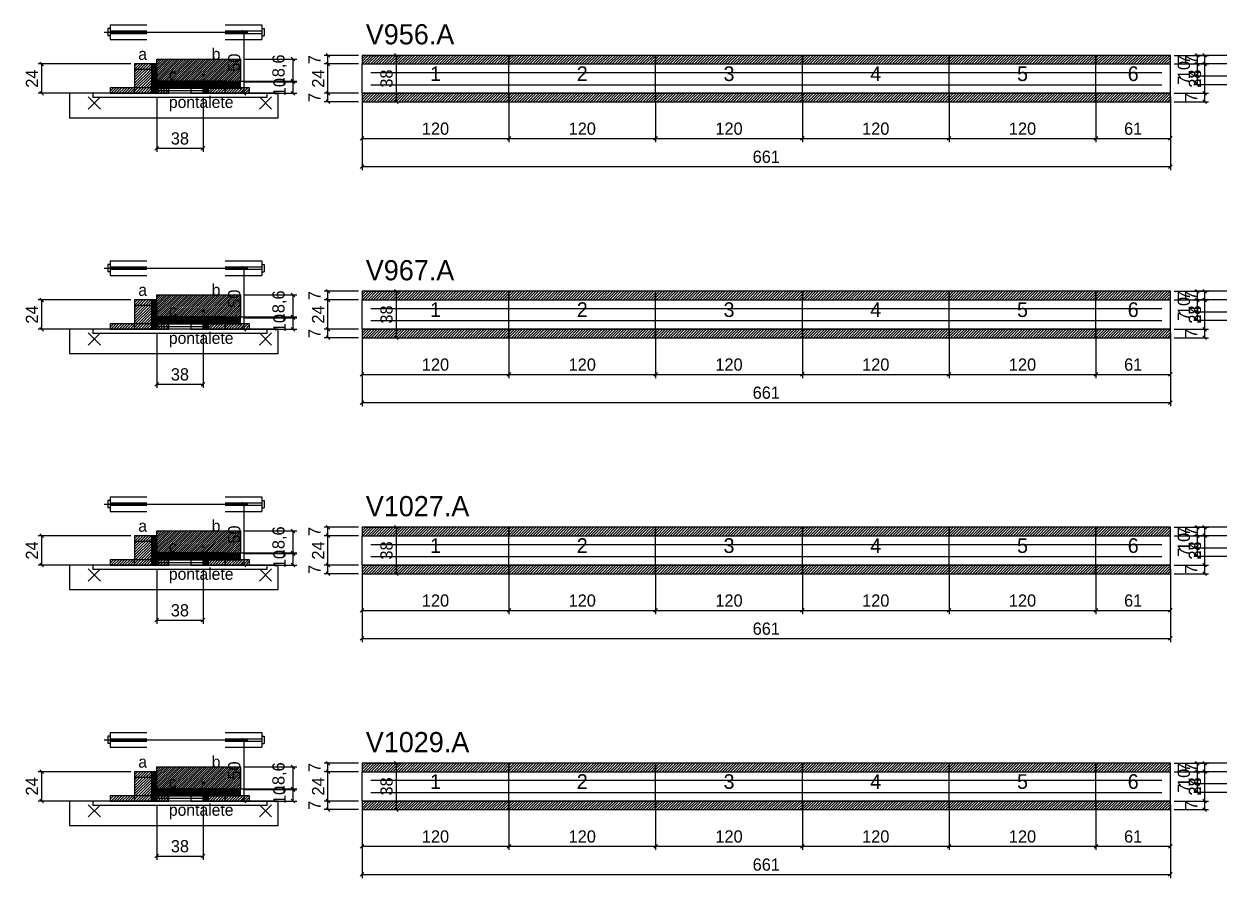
# Model space of a CAD drawing. Extents: x -10500 to 3070, y -11667 to 1250.
# Drawn here: x -69 to 909, y -5105 to -4406 of the extents above; entities that cross this region are included whole.
import ezdxf
from ezdxf.enums import TextEntityAlignment as Align

# ---------------------------------------------------------------- set-up
doc = ezdxf.new("R2010")
doc.units = 0
for name, color, linetype in [('5', 5, 'Continuous'), ('barrote', 126, 'Continuous'), ('CONCRETO', 251, 'Continuous'), ('COTA', 241, 'Continuous'), ('detalhes', 7, 'Continuous'), ('ESTRUTURACAO', 7, 'Continuous'), ('Hachura', 251, 'Continuous'), ('Madeira', 126, 'Continuous'), ('NOMENCLATURA', 7, 'Continuous'), ('Painéis', 200, 'Continuous'), ('presilha', 224, 'Continuous'), ('SARR_2.2x7', 40, 'Continuous'), ('SCO-___-LAJ', 224, 'Continuous'), ('TENSOR', 224, 'Continuous')]:
    doc.layers.add(name, color=color, linetype=linetype)
doc.dimstyles.new('PAINEL', dxfattribs={"dimtxt": 10, "dimasz": 3, "dimexe": 3, "dimexo": 3, "dimgap": 3, "dimtad": 1, "dimblk": 'OBLIQUE', "dimblk1": 'OBLIQUE', "dimcen": 2.5, "dimclrd": 4, "dimclre": 4, "dimclrt": 240, "dimazin": 3, "dimtfac": 1, "dimtmove": 0, "dimatfit": 3})

# ---------------------------------------------------------------- blocks, each defined once
blk = doc.blocks.new('PAR_ESQ')
for p, q in [((-1, -1), (1, 1)), ((-1, 1), (1, -1))]:
    blk.add_line(p, q)
blk = doc.blocks.new('PAR_FUNDO_ESQ')
for p, q in [((-1, -1), (1, 1)), ((-1, 1), (1, -1))]:
    blk.add_line(p, q)
blk = doc.blocks.new('PAR_FUNDO_DIR')
for p, q in [((-1, -1), (1, 1)), ((-1, 1), (1, -1))]:
    blk.add_line(p, q)
blk = doc.blocks.new('par_int_esq')
for p, q in [((-1, -1), (1, 1)), ((-1, 1), (1, -1))]:
    blk.add_line(p, q)
blk = doc.blocks.new('par_int_dir')
for p, q in [((-1, -1), (1, 1)), ((-1, 1), (1, -1))]:
    blk.add_line(p, q)
blk = doc.blocks.new('_OBLIQUE')
at = {"color": 0, "linetype": 'BYBLOCK'}
blk.add_line((-0.5, -0.5), (0.5, 0.5), dxfattribs=at)

msp = doc.modelspace()

# ---------------------------------------------------------------- hatches: boundary and pattern name
at = {"layer": 'COTA'}
h = msp.add_hatch(dxfattribs=at)
h.set_pattern_fill('ANSI31', scale=0.4)
h.paths.add_polyline_path([(40, -4455), (40, -4435), (108.5, -4435), (108.5, -4453.6), (78, -4453.6), (78, -4455)])
h = msp.add_hatch(dxfattribs=at)
h.set_pattern_fill('ANSI31', scale=0.5)
h.paths.add_polyline_path([(208, -4439), (328, -4439), (328, -4432), (208, -4432)])
h = msp.add_hatch(dxfattribs=at)
h.set_pattern_fill('ANSI31', scale=0.5)
h.paths.add_polyline_path([(328, -4439), (448, -4439), (448, -4432), (328, -4432)])
h = msp.add_hatch(dxfattribs=at)
h.set_pattern_fill('ANSI31', scale=0.5)
h.paths.add_polyline_path([(448, -4439), (568, -4439), (568, -4432), (448, -4432)])
h = msp.add_hatch(dxfattribs=at)
h.set_pattern_fill('ANSI31', scale=0.5)
h.paths.add_polyline_path([(568, -4439), (688, -4439), (688, -4432), (568, -4432)])
h = msp.add_hatch(dxfattribs=at)
h.set_pattern_fill('ANSI31', scale=0.5)
h.paths.add_polyline_path([(688, -4439), (808, -4439), (808, -4432), (688, -4432)])
h = msp.add_hatch(dxfattribs=at)
h.set_pattern_fill('ANSI31', scale=0.5)
h.paths.add_polyline_path([(808, -4439), (869, -4439), (869, -4432), (808, -4432)])
h = msp.add_hatch(dxfattribs=at)
h.set_pattern_fill('ANSI31', scale=0.5)
h.paths.add_polyline_path([(208, -4470), (328, -4470), (328, -4463), (208, -4463)])
h = msp.add_hatch(dxfattribs=at)
h.set_pattern_fill('ANSI31', scale=0.5)
h.paths.add_polyline_path([(328, -4470), (448, -4470), (448, -4463), (328, -4463)])
h = msp.add_hatch(dxfattribs=at)
h.set_pattern_fill('ANSI31', scale=0.5)
h.paths.add_polyline_path([(448, -4470), (568, -4470), (568, -4463), (448, -4463)])
h = msp.add_hatch(dxfattribs=at)
h.set_pattern_fill('ANSI31', scale=0.5)
h.paths.add_polyline_path([(568, -4470), (688, -4470), (688, -4463), (568, -4463)])
h = msp.add_hatch(dxfattribs=at)
h.set_pattern_fill('ANSI31', scale=0.5)
h.paths.add_polyline_path([(688, -4470), (808, -4470), (808, -4463), (688, -4463)])
h = msp.add_hatch(dxfattribs=at)
h.set_pattern_fill('ANSI31', scale=0.5)
h.paths.add_polyline_path([(808, -4470), (869, -4470), (869, -4463), (808, -4463)])
h = msp.add_hatch(dxfattribs=at)
h.set_pattern_fill('ANSI31', scale=0.4)
h.paths.add_polyline_path([(40, -4648), (40, -4628), (108.5, -4628), (108.5, -4646.6), (78, -4646.6), (78, -4648)])
h = msp.add_hatch(dxfattribs=at)
h.set_pattern_fill('ANSI31', scale=0.5)
h.paths.add_polyline_path([(208, -4632), (328, -4632), (328, -4625), (208, -4625)])
h = msp.add_hatch(dxfattribs=at)
h.set_pattern_fill('ANSI31', scale=0.5)
h.paths.add_polyline_path([(328, -4632), (448, -4632), (448, -4625), (328, -4625)])
h = msp.add_hatch(dxfattribs=at)
h.set_pattern_fill('ANSI31', scale=0.5)
h.paths.add_polyline_path([(448, -4632), (568, -4632), (568, -4625), (448, -4625)])
h = msp.add_hatch(dxfattribs=at)
h.set_pattern_fill('ANSI31', scale=0.5)
h.paths.add_polyline_path([(568, -4632), (688, -4632), (688, -4625), (568, -4625)])
h = msp.add_hatch(dxfattribs=at)
h.set_pattern_fill('ANSI31', scale=0.5)
h.paths.add_polyline_path([(688, -4632), (808, -4632), (808, -4625), (688, -4625)])
h = msp.add_hatch(dxfattribs=at)
h.set_pattern_fill('ANSI31', scale=0.5)
h.paths.add_polyline_path([(808, -4632), (869, -4632), (869, -4625), (808, -4625)])
h = msp.add_hatch(dxfattribs=at)
h.set_pattern_fill('ANSI31', scale=0.5)
h.paths.add_polyline_path([(208, -4663), (328, -4663), (328, -4656), (208, -4656)])
h = msp.add_hatch(dxfattribs=at)
h.set_pattern_fill('ANSI31', scale=0.5)
h.paths.add_polyline_path([(328, -4663), (448, -4663), (448, -4656), (328, -4656)])
h = msp.add_hatch(dxfattribs=at)
h.set_pattern_fill('ANSI31', scale=0.5)
h.paths.add_polyline_path([(448, -4663), (568, -4663), (568, -4656), (448, -4656)])
h = msp.add_hatch(dxfattribs=at)
h.set_pattern_fill('ANSI31', scale=0.5)
h.paths.add_polyline_path([(568, -4663), (688, -4663), (688, -4656), (568, -4656)])
h = msp.add_hatch(dxfattribs=at)
h.set_pattern_fill('ANSI31', scale=0.5)
h.paths.add_polyline_path([(688, -4663), (808, -4663), (808, -4656), (688, -4656)])
h = msp.add_hatch(dxfattribs=at)
h.set_pattern_fill('ANSI31', scale=0.5)
h.paths.add_polyline_path([(808, -4663), (869, -4663), (869, -4656), (808, -4656)])
h = msp.add_hatch(dxfattribs=at)
h.set_pattern_fill('ANSI31', scale=0.5)
h.paths.add_polyline_path([(208, -4825), (328, -4825), (328, -4818), (208, -4818)])
h = msp.add_hatch(dxfattribs=at)
h.set_pattern_fill('ANSI31', scale=0.5)
h.paths.add_polyline_path([(328, -4825), (448, -4825), (448, -4818), (328, -4818)])
h = msp.add_hatch(dxfattribs=at)
h.set_pattern_fill('ANSI31', scale=0.5)
h.paths.add_polyline_path([(448, -4825), (568, -4825), (568, -4818), (448, -4818)])
h = msp.add_hatch(dxfattribs=at)
h.set_pattern_fill('ANSI31', scale=0.5)
h.paths.add_polyline_path([(568, -4825), (688, -4825), (688, -4818), (568, -4818)])
h = msp.add_hatch(dxfattribs=at)
h.set_pattern_fill('ANSI31', scale=0.5)
h.paths.add_polyline_path([(688, -4825), (808, -4825), (808, -4818), (688, -4818)])
h = msp.add_hatch(dxfattribs=at)
h.set_pattern_fill('ANSI31', scale=0.5)
h.paths.add_polyline_path([(808, -4825), (869, -4825), (869, -4818), (808, -4818)])
h = msp.add_hatch(dxfattribs=at)
h.set_pattern_fill('ANSI31', scale=0.4)
h.paths.add_polyline_path([(40, -4841), (40, -4821), (108.5, -4821), (108.5, -4839.6), (78, -4839.6), (78, -4841)])
h = msp.add_hatch(dxfattribs=at)
h.set_pattern_fill('ANSI31', scale=0.5)
h.paths.add_polyline_path([(208, -4856), (328, -4856), (328, -4849), (208, -4849)])
h = msp.add_hatch(dxfattribs=at)
h.set_pattern_fill('ANSI31', scale=0.5)
h.paths.add_polyline_path([(328, -4856), (448, -4856), (448, -4849), (328, -4849)])
h = msp.add_hatch(dxfattribs=at)
h.set_pattern_fill('ANSI31', scale=0.5)
h.paths.add_polyline_path([(448, -4856), (568, -4856), (568, -4849), (448, -4849)])
h = msp.add_hatch(dxfattribs=at)
h.set_pattern_fill('ANSI31', scale=0.5)
h.paths.add_polyline_path([(568, -4856), (688, -4856), (688, -4849), (568, -4849)])
h = msp.add_hatch(dxfattribs=at)
h.set_pattern_fill('ANSI31', scale=0.5)
h.paths.add_polyline_path([(688, -4856), (808, -4856), (808, -4849), (688, -4849)])
h = msp.add_hatch(dxfattribs=at)
h.set_pattern_fill('ANSI31', scale=0.5)
h.paths.add_polyline_path([(808, -4856), (869, -4856), (869, -4849), (808, -4849)])
h = msp.add_hatch(dxfattribs=at)
h.set_pattern_fill('ANSI31', scale=0.5)
h.paths.add_polyline_path([(208, -5018), (328, -5018), (328, -5011), (208, -5011)])
h = msp.add_hatch(dxfattribs=at)
h.set_pattern_fill('ANSI31', scale=0.5)
h.paths.add_polyline_path([(328, -5018), (448, -5018), (448, -5011), (328, -5011)])
h = msp.add_hatch(dxfattribs=at)
h.set_pattern_fill('ANSI31', scale=0.5)
h.paths.add_polyline_path([(448, -5018), (568, -5018), (568, -5011), (448, -5011)])
h = msp.add_hatch(dxfattribs=at)
h.set_pattern_fill('ANSI31', scale=0.5)
h.paths.add_polyline_path([(568, -5018), (688, -5018), (688, -5011), (568, -5011)])
h = msp.add_hatch(dxfattribs=at)
h.set_pattern_fill('ANSI31', scale=0.5)
h.paths.add_polyline_path([(688, -5018), (808, -5018), (808, -5011), (688, -5011)])
h = msp.add_hatch(dxfattribs=at)
h.set_pattern_fill('ANSI31', scale=0.5)
h.paths.add_polyline_path([(808, -5018), (869, -5018), (869, -5011), (808, -5011)])
h = msp.add_hatch(dxfattribs=at)
h.set_pattern_fill('ANSI31', scale=0.4)
h.paths.add_polyline_path([(40, -5034), (40, -5014), (108.5, -5014), (108.5, -5032.6), (78, -5032.6), (78, -5034)])
h = msp.add_hatch(dxfattribs=at)
h.set_pattern_fill('ANSI31', scale=0.5)
h.paths.add_polyline_path([(208, -5049), (328, -5049), (328, -5042), (208, -5042)])
h = msp.add_hatch(dxfattribs=at)
h.set_pattern_fill('ANSI31', scale=0.5)
h.paths.add_polyline_path([(328, -5049), (448, -5049), (448, -5042), (328, -5042)])
h = msp.add_hatch(dxfattribs=at)
h.set_pattern_fill('ANSI31', scale=0.5)
h.paths.add_polyline_path([(448, -5049), (568, -5049), (568, -5042), (448, -5042)])
h = msp.add_hatch(dxfattribs=at)
h.set_pattern_fill('ANSI31', scale=0.5)
h.paths.add_polyline_path([(568, -5049), (688, -5049), (688, -5042), (568, -5042)])
h = msp.add_hatch(dxfattribs=at)
h.set_pattern_fill('ANSI31', scale=0.5)
h.paths.add_polyline_path([(688, -5049), (808, -5049), (808, -5042), (688, -5042)])
h = msp.add_hatch(dxfattribs=at)
h.set_pattern_fill('ANSI31', scale=0.5)
h.paths.add_polyline_path([(808, -5049), (869, -5049), (869, -5042), (808, -5042)])
at = {"layer": 'Hachura'}
h = msp.add_hatch(dxfattribs=at)
h.set_pattern_fill('ANSI31', scale=0.5)
h.paths.add_polyline_path([(22, -4463), (36, -4463), (36, -4439), (22, -4439)])
h = msp.add_hatch(dxfattribs=at)
h.set_pattern_fill('ANSI31', scale=0.5)
h.paths.add_polyline_path([(22, -4443.4), (36, -4443.4), (36, -4439), (22, -4439)])
h = msp.add_hatch(dxfattribs=at)
h.set_pattern_fill('SOLID')
h.paths.add_polyline_path([(36, -4463), (40, -4463), (40, -4439), (36, -4439)])
h = msp.add_hatch(dxfattribs=at)
h.set_pattern_fill('SOLID')
h.paths.add_polyline_path([(40, -4458.6), (78, -4458.6), (78, -4455), (40, -4455)])
h = msp.add_hatch(dxfattribs=at)
h.set_pattern_fill('SOLID')
h.paths.add_polyline_path([(78, -4463), (82, -4463), (82, -4453), (78, -4453)])
h = msp.add_hatch(dxfattribs=at)
h.set_pattern_fill('SOLID')
h.paths.add_polyline_path([(78, -4453), (108.5, -4453), (108.5, -4459), (78, -4459)])
h = msp.add_hatch(dxfattribs=at)
h.set_pattern_fill('ANSI31', scale=0.5)
h.paths.add_polyline_path([(82, -4463), (96, -4463), (96, -4453), (82, -4453)])
h = msp.add_hatch(dxfattribs=at)
h.set_pattern_fill('ANSI31', scale=0.5)
h.paths.add_polyline_path([(82, -4457.4), (96, -4457.4), (96, -4453), (82, -4453)])
h = msp.add_hatch(dxfattribs=at)
h.set_pattern_fill('ANSI31', scale=0.5)
h.paths.add_polyline_path([(2, -4463), (22, -4463), (22, -4458.6), (2, -4458.6)])
h = msp.add_hatch(dxfattribs=at)
h.set_pattern_fill('ANSI31', scale=0.5)
h.paths.add_polyline_path([(40, -4463), (50, -4463), (50, -4458.6), (40, -4458.6)])
h = msp.add_hatch(dxfattribs=at)
h.set_pattern_fill('ANSI31', scale=0.5)
h.paths.add_polyline_path([(96, -4463), (116, -4463), (116, -4458.6), (96, -4458.6)])
h = msp.add_hatch(dxfattribs=at)
h.set_pattern_fill('ANSI31', scale=0.5)
h.paths.add_polyline_path([(22, -4656), (36, -4656), (36, -4632), (22, -4632)])
h = msp.add_hatch(dxfattribs=at)
h.set_pattern_fill('ANSI31', scale=0.5)
h.paths.add_polyline_path([(22, -4636.4), (36, -4636.4), (36, -4632), (22, -4632)])
h = msp.add_hatch(dxfattribs=at)
h.set_pattern_fill('SOLID')
h.paths.add_polyline_path([(36, -4656), (40, -4656), (40, -4632), (36, -4632)])
h = msp.add_hatch(dxfattribs=at)
h.set_pattern_fill('ANSI31', scale=0.5)
h.paths.add_polyline_path([(2, -4656), (22, -4656), (22, -4651.6), (2, -4651.6)])
h = msp.add_hatch(dxfattribs=at)
h.set_pattern_fill('SOLID')
h.paths.add_polyline_path([(40, -4651.6), (78, -4651.6), (78, -4648), (40, -4648)])
h = msp.add_hatch(dxfattribs=at)
h.set_pattern_fill('ANSI31', scale=0.5)
h.paths.add_polyline_path([(40, -4656), (50, -4656), (50, -4651.6), (40, -4651.6)])
h = msp.add_hatch(dxfattribs=at)
h.set_pattern_fill('SOLID')
h.paths.add_polyline_path([(78, -4656), (82, -4656), (82, -4646), (78, -4646)])
h = msp.add_hatch(dxfattribs=at)
h.set_pattern_fill('SOLID')
h.paths.add_polyline_path([(78, -4646), (108.5, -4646), (108.5, -4652), (78, -4652)])
h = msp.add_hatch(dxfattribs=at)
h.set_pattern_fill('ANSI31', scale=0.5)
h.paths.add_polyline_path([(82, -4656), (96, -4656), (96, -4646), (82, -4646)])
h = msp.add_hatch(dxfattribs=at)
h.set_pattern_fill('ANSI31', scale=0.5)
h.paths.add_polyline_path([(82, -4650.4), (96, -4650.4), (96, -4646), (82, -4646)])
h = msp.add_hatch(dxfattribs=at)
h.set_pattern_fill('ANSI31', scale=0.5)
h.paths.add_polyline_path([(96, -4656), (116, -4656), (116, -4651.6), (96, -4651.6)])
h = msp.add_hatch(dxfattribs=at)
h.set_pattern_fill('ANSI31', scale=0.5)
h.paths.add_polyline_path([(22, -4849), (36, -4849), (36, -4825), (22, -4825)])
h = msp.add_hatch(dxfattribs=at)
h.set_pattern_fill('ANSI31', scale=0.5)
h.paths.add_polyline_path([(22, -4829.4), (36, -4829.4), (36, -4825), (22, -4825)])
h = msp.add_hatch(dxfattribs=at)
h.set_pattern_fill('SOLID')
h.paths.add_polyline_path([(36, -4849), (40, -4849), (40, -4825), (36, -4825)])
h = msp.add_hatch(dxfattribs=at)
h.set_pattern_fill('ANSI31', scale=0.5)
h.paths.add_polyline_path([(2, -4849), (22, -4849), (22, -4844.6), (2, -4844.6)])
h = msp.add_hatch(dxfattribs=at)
h.set_pattern_fill('SOLID')
h.paths.add_polyline_path([(40, -4844.6), (78, -4844.6), (78, -4841), (40, -4841)])
h = msp.add_hatch(dxfattribs=at)
h.set_pattern_fill('ANSI31', scale=0.5)
h.paths.add_polyline_path([(40, -4849), (50, -4849), (50, -4844.6), (40, -4844.6)])
h = msp.add_hatch(dxfattribs=at)
h.set_pattern_fill('SOLID')
h.paths.add_polyline_path([(78, -4849), (82, -4849), (82, -4839), (78, -4839)])
h = msp.add_hatch(dxfattribs=at)
h.set_pattern_fill('SOLID')
h.paths.add_polyline_path([(78, -4839), (108.5, -4839), (108.5, -4845), (78, -4845)])
h = msp.add_hatch(dxfattribs=at)
h.set_pattern_fill('ANSI31', scale=0.5)
h.paths.add_polyline_path([(82, -4849), (96, -4849), (96, -4839), (82, -4839)])
h = msp.add_hatch(dxfattribs=at)
h.set_pattern_fill('ANSI31', scale=0.5)
h.paths.add_polyline_path([(82, -4843.4), (96, -4843.4), (96, -4839), (82, -4839)])
h = msp.add_hatch(dxfattribs=at)
h.set_pattern_fill('ANSI31', scale=0.5)
h.paths.add_polyline_path([(96, -4849), (116, -4849), (116, -4844.6), (96, -4844.6)])
h = msp.add_hatch(dxfattribs=at)
h.set_pattern_fill('ANSI31', scale=0.5)
h.paths.add_polyline_path([(22, -5042), (36, -5042), (36, -5018), (22, -5018)])
h = msp.add_hatch(dxfattribs=at)
h.set_pattern_fill('ANSI31', scale=0.5)
h.paths.add_polyline_path([(22, -5022.4), (36, -5022.4), (36, -5018), (22, -5018)])
h = msp.add_hatch(dxfattribs=at)
h.set_pattern_fill('SOLID')
h.paths.add_polyline_path([(36, -5042), (40, -5042), (40, -5018), (36, -5018)])
h = msp.add_hatch(dxfattribs=at)
h.set_pattern_fill('SOLID')
h.paths.add_polyline_path([(78, -5042), (82, -5042), (82, -5032), (78, -5032)])
h = msp.add_hatch(dxfattribs=at)
h.set_pattern_fill('SOLID')
h.paths.add_polyline_path([(78, -5032), (108.5, -5032), (108.5, -5038), (78, -5038)])
h = msp.add_hatch(dxfattribs=at)
h.set_pattern_fill('ANSI31', scale=0.5)
h.paths.add_polyline_path([(82, -5042), (96, -5042), (96, -5032), (82, -5032)])
h = msp.add_hatch(dxfattribs=at)
h.set_pattern_fill('ANSI31', scale=0.5)
h.paths.add_polyline_path([(82, -5036.4), (96, -5036.4), (96, -5032), (82, -5032)])
h = msp.add_hatch(dxfattribs=at)
h.set_pattern_fill('ANSI31', scale=0.5)
h.paths.add_polyline_path([(2, -5042), (22, -5042), (22, -5037.6), (2, -5037.6)])
h = msp.add_hatch(dxfattribs=at)
h.set_pattern_fill('SOLID')
h.paths.add_polyline_path([(40, -5037.6), (78, -5037.6), (78, -5034), (40, -5034)])
h = msp.add_hatch(dxfattribs=at)
h.set_pattern_fill('ANSI31', scale=0.5)
h.paths.add_polyline_path([(40, -5042), (50, -5042), (50, -5037.6), (40, -5037.6)])
h = msp.add_hatch(dxfattribs=at)
h.set_pattern_fill('ANSI31', scale=0.5)
h.paths.add_polyline_path([(96, -5042), (116, -5042), (116, -5037.6), (96, -5037.6)])
at = {"layer": 'HACHURACONCRETO'}
h = msp.add_hatch(dxfattribs=at)
h.set_pattern_fill('ANSI31', scale=0.3)
h.paths.add_polyline_path([(40, -4458.6), (78, -4458.6), (78, -4453), (40, -4453)])
h = msp.add_hatch(dxfattribs=at)
h.set_pattern_fill('ANSI31', scale=0.3)
h.paths.add_polyline_path([(40, -4651.6), (78, -4651.6), (78, -4646), (40, -4646)])
h = msp.add_hatch(dxfattribs=at)
h.set_pattern_fill('ANSI31', scale=0.3)
h.paths.add_polyline_path([(40, -4844.6), (78, -4844.6), (78, -4839), (40, -4839)])
h = msp.add_hatch(dxfattribs=at)
h.set_pattern_fill('ANSI31', scale=0.3)
h.paths.add_polyline_path([(40, -5037.6), (78, -5037.6), (78, -5032), (40, -5032)])

# ---------------------------------------------------------------- linework, layer by layer
for p, q in [((2, -4407), (32, -4407)), ((2, -4407), (2, -4419)), ((96, -4407), (126, -4407)), ((126, -4407), (126, -4419)), ((0, -4410), (0, -4416)), ((2, -4410), (0, -4410)), ((2, -4416), (0, -4416)), ((2, -4412), (32, -4412)), ((2, -4414), (32, -4414)), ((96, -4412), (126, -4412)), ((96, -4414), (126, -4414)), ((126, -4410), (128, -4410)), ((126, -4416), (128, -4416)), ((128, -4410), (128, -4416)), ((2, -4419), (32, -4419)), ((96, -4419), (126, -4419)), ((0, -4603), (0, -4609)), ((2, -4603), (0, -4603)), ((2, -4600), (32, -4600)), ((2, -4600), (2, -4612)), ((96, -4600), (126, -4600)), ((126, -4600), (126, -4612)), ((126, -4603), (128, -4603)), ((128, -4603), (128, -4609)), ((2, -4609), (0, -4609)), ((2, -4605), (32, -4605)), ((2, -4607), (32, -4607)), ((2, -4612), (32, -4612)), ((96, -4605), (126, -4605)), ((96, -4607), (126, -4607)), ((96, -4612), (126, -4612)), ((126, -4609), (128, -4609)), ((0, -4796), (0, -4802)), ((2, -4796), (0, -4796)), ((2, -4793), (32, -4793)), ((2, -4793), (2, -4805)), ((2, -4798), (32, -4798)), ((96, -4793), (126, -4793)), ((96, -4798), (126, -4798)), ((126, -4793), (126, -4805)), ((126, -4796), (128, -4796)), ((128, -4796), (128, -4802)), ((2, -4802), (0, -4802)), ((2, -4800), (32, -4800)), ((2, -4805), (32, -4805)), ((96, -4800), (126, -4800)), ((96, -4805), (126, -4805)), ((126, -4802), (128, -4802)), ((0, -4989), (0, -4995)), ((2, -4989), (0, -4989)), ((2, -4986), (32, -4986)), ((2, -4986), (2, -4998)), ((2, -4991), (32, -4991)), ((2, -4993), (32, -4993)), ((96, -4986), (126, -4986)), ((96, -4991), (126, -4991)), ((96, -4993), (126, -4993)), ((126, -4986), (126, -4998)), ((126, -4989), (128, -4989)), ((128, -4989), (128, -4995)), ((2, -4995), (0, -4995)), ((2, -4998), (32, -4998)), ((96, -4998), (126, -4998)), ((126, -4995), (128, -4995))]:
    msp.add_line(p, q)
at = {"layer": 'BARRA_ANCORAGEM'}
for p, q in [((40, -4455.3), (78, -4455.3)), ((40, -4457.3), (40, -4455.3)), ((78, -4457.3), (78, -4455.3)), ((40, -4457.3), (78, -4457.3)), ((40, -4458.7), (78, -4458.7)), ((40, -4460.7), (40, -4458.7)), ((40, -4460.7), (78, -4460.7)), ((78, -4460.7), (78, -4458.7)), ((40, -4648.3), (78, -4648.3)), ((40, -4650.3), (40, -4648.3)), ((40, -4650.3), (78, -4650.3)), ((40, -4651.7), (78, -4651.7)), ((40, -4653.7), (40, -4651.7)), ((78, -4650.3), (78, -4648.3)), ((78, -4653.7), (78, -4651.7)), ((40, -4653.7), (78, -4653.7)), ((40, -4841.3), (78, -4841.3)), ((40, -4843.3), (40, -4841.3)), ((40, -4843.3), (78, -4843.3)), ((40, -4844.7), (78, -4844.7)), ((40, -4846.7), (40, -4844.7)), ((40, -4846.7), (78, -4846.7)), ((78, -4843.3), (78, -4841.3)), ((78, -4846.7), (78, -4844.7)), ((40, -5034.3), (78, -5034.3)), ((40, -5036.3), (40, -5034.3)), ((40, -5036.3), (78, -5036.3)), ((40, -5037.7), (78, -5037.7)), ((40, -5039.7), (40, -5037.7)), ((40, -5039.7), (78, -5039.7)), ((78, -5036.3), (78, -5034.3)), ((78, -5039.7), (78, -5037.7))]:
    msp.add_line(p, q, dxfattribs=at)
at = {"layer": 'barrote'}
for points in [[(-31.25, -4483), (139.25, -4483), (139.25, -4463), (-31.25, -4463)], [(-31.25, -4676), (139.25, -4676), (139.25, -4656), (-31.25, -4656)], [(-31.25, -4869), (139.25, -4869), (139.25, -4849), (-31.25, -4849)], [(-31.25, -5062), (139.25, -5062), (139.25, -5042), (-31.25, -5042)]]:
    msp.add_lwpolyline(points, close=True, dxfattribs=at)
at = {"layer": 'CONCRETO'}
for points in [[(40, -4455), (40, -4435), (108.5, -4435), (108.5, -4453.6), (78, -4453.6), (78, -4455)], [(40, -4648), (40, -4628), (108.5, -4628), (108.5, -4646.6), (78, -4646.6), (78, -4648)], [(40, -4841), (40, -4821), (108.5, -4821), (108.5, -4839.6), (78, -4839.6), (78, -4841)], [(40, -5034), (40, -5014), (108.5, -5014), (108.5, -5032.6), (78, -5032.6), (78, -5034)]]:
    msp.add_lwpolyline(points, close=True, dxfattribs=at)
at = {"layer": 'HACHURACONCRETO'}
for points in [[(40, -4458.6), (78, -4458.6), (78, -4453), (40, -4453)], [(40, -4651.6), (78, -4651.6), (78, -4646), (40, -4646)], [(40, -4844.6), (78, -4844.6), (78, -4839), (40, -4839)], [(40, -5037.6), (78, -5037.6), (78, -5032), (40, -5032)]]:
    msp.add_lwpolyline(points, close=True, dxfattribs=at)
at = {"layer": 'Madeira'}
for points in [[(22, -4463), (36, -4463), (36, -4439), (22, -4439)], [(22, -4443.4), (36, -4443.4), (36, -4439), (22, -4439)], [(82, -4463), (96, -4463), (96, -4453), (82, -4453)], [(82, -4457.4), (96, -4457.4), (96, -4453), (82, -4453)], [(2, -4463), (22, -4463), (22, -4458.6), (2, -4458.6)], [(22, -4463), (36, -4463), (36, -4458.6), (22, -4458.6)], [(40, -4463), (50, -4463), (50, -4458.6), (40, -4458.6)], [(68, -4463), (78, -4463), (78, -4458.6), (68, -4458.6)], [(96, -4463), (116, -4463), (116, -4458.6), (96, -4458.6)], [(22, -4656), (36, -4656), (36, -4632), (22, -4632)], [(22, -4636.4), (36, -4636.4), (36, -4632), (22, -4632)], [(2, -4656), (22, -4656), (22, -4651.6), (2, -4651.6)], [(22, -4656), (36, -4656), (36, -4651.6), (22, -4651.6)], [(40, -4656), (50, -4656), (50, -4651.6), (40, -4651.6)], [(68, -4656), (78, -4656), (78, -4651.6), (68, -4651.6)], [(82, -4656), (96, -4656), (96, -4646), (82, -4646)], [(82, -4650.4), (96, -4650.4), (96, -4646), (82, -4646)], [(96, -4656), (116, -4656), (116, -4651.6), (96, -4651.6)], [(22, -4849), (36, -4849), (36, -4825), (22, -4825)], [(22, -4829.4), (36, -4829.4), (36, -4825), (22, -4825)], [(2, -4849), (22, -4849), (22, -4844.6), (2, -4844.6)], [(22, -4849), (36, -4849), (36, -4844.6), (22, -4844.6)], [(40, -4849), (50, -4849), (50, -4844.6), (40, -4844.6)], [(68, -4849), (78, -4849), (78, -4844.6), (68, -4844.6)], [(82, -4849), (96, -4849), (96, -4839), (82, -4839)], [(82, -4843.4), (96, -4843.4), (96, -4839), (82, -4839)], [(96, -4849), (116, -4849), (116, -4844.6), (96, -4844.6)], [(22, -5042), (36, -5042), (36, -5018), (22, -5018)], [(22, -5022.4), (36, -5022.4), (36, -5018), (22, -5018)], [(82, -5042), (96, -5042), (96, -5032), (82, -5032)], [(82, -5036.4), (96, -5036.4), (96, -5032), (82, -5032)], [(2, -5042), (22, -5042), (22, -5037.6), (2, -5037.6)], [(22, -5042), (36, -5042), (36, -5037.6), (22, -5037.6)], [(40, -5042), (50, -5042), (50, -5037.6), (40, -5037.6)], [(68, -5042), (78, -5042), (78, -5037.6), (68, -5037.6)], [(96, -5042), (116, -5042), (116, -5037.6), (96, -5037.6)]]:
    msp.add_lwpolyline(points, close=True, dxfattribs=at)
at = {"layer": 'Painéis'}
for p, q in [((208, -4439), (328, -4439)), ((208, -4463), (208, -4439)), ((328, -4463), (328, -4439)), ((328, -4463), (328, -4439)), ((328, -4439), (448, -4439)), ((328, -4463), (328, -4439)), ((448, -4463), (448, -4439)), ((448, -4463), (448, -4439)), ((448, -4439), (568, -4439)), ((448, -4463), (448, -4439)), ((568, -4463), (568, -4439)), ((568, -4463), (568, -4439)), ((568, -4439), (688, -4439)), ((568, -4463), (568, -4439)), ((688, -4463), (688, -4439)), ((688, -4463), (688, -4439)), ((688, -4439), (808, -4439)), ((688, -4463), (688, -4439)), ((808, -4463), (808, -4439)), ((808, -4463), (808, -4439)), ((808, -4439), (869, -4439)), ((808, -4463), (808, -4439)), ((869, -4463), (869, -4439)), ((208, -4463), (328, -4463)), ((328, -4463), (448, -4463)), ((448, -4463), (568, -4463)), ((568, -4463), (688, -4463)), ((688, -4463), (808, -4463)), ((808, -4463), (869, -4463)), ((208, -4632), (328, -4632)), ((208, -4656), (208, -4632)), ((328, -4656), (328, -4632)), ((328, -4656), (328, -4632)), ((328, -4632), (448, -4632)), ((328, -4656), (328, -4632)), ((448, -4656), (448, -4632)), ((448, -4656), (448, -4632)), ((448, -4632), (568, -4632)), ((448, -4656), (448, -4632)), ((568, -4656), (568, -4632)), ((568, -4656), (568, -4632)), ((568, -4632), (688, -4632)), ((568, -4656), (568, -4632)), ((688, -4656), (688, -4632)), ((688, -4656), (688, -4632)), ((688, -4632), (808, -4632)), ((688, -4656), (688, -4632)), ((808, -4656), (808, -4632)), ((808, -4656), (808, -4632)), ((808, -4632), (869, -4632)), ((808, -4656), (808, -4632)), ((869, -4656), (869, -4632)), ((208, -4656), (328, -4656)), ((328, -4656), (448, -4656)), ((448, -4656), (568, -4656)), ((568, -4656), (688, -4656)), ((688, -4656), (808, -4656)), ((808, -4656), (869, -4656)), ((208, -4825), (328, -4825)), ((208, -4849), (208, -4825)), ((328, -4849), (328, -4825)), ((328, -4849), (328, -4825)), ((328, -4825), (448, -4825)), ((328, -4849), (328, -4825)), ((448, -4849), (448, -4825)), ((448, -4849), (448, -4825)), ((448, -4825), (568, -4825)), ((448, -4849), (448, -4825)), ((568, -4849), (568, -4825)), ((568, -4849), (568, -4825)), ((568, -4825), (688, -4825)), ((568, -4849), (568, -4825)), ((688, -4849), (688, -4825)), ((688, -4849), (688, -4825)), ((688, -4825), (808, -4825)), ((688, -4849), (688, -4825)), ((808, -4849), (808, -4825)), ((808, -4849), (808, -4825)), ((808, -4825), (869, -4825)), ((808, -4849), (808, -4825)), ((869, -4849), (869, -4825)), ((208, -4849), (328, -4849)), ((328, -4849), (448, -4849)), ((448, -4849), (568, -4849)), ((568, -4849), (688, -4849)), ((688, -4849), (808, -4849)), ((808, -4849), (869, -4849)), ((208, -5018), (328, -5018)), ((208, -5042), (208, -5018)), ((328, -5042), (328, -5018)), ((328, -5042), (328, -5018)), ((328, -5018), (448, -5018)), ((328, -5042), (328, -5018)), ((448, -5042), (448, -5018)), ((448, -5042), (448, -5018)), ((448, -5018), (568, -5018)), ((448, -5042), (448, -5018)), ((568, -5042), (568, -5018)), ((568, -5042), (568, -5018)), ((568, -5018), (688, -5018)), ((568, -5042), (568, -5018)), ((688, -5042), (688, -5018)), ((688, -5042), (688, -5018)), ((688, -5018), (808, -5018)), ((688, -5042), (688, -5018)), ((808, -5042), (808, -5018)), ((808, -5042), (808, -5018)), ((808, -5018), (869, -5018)), ((808, -5042), (808, -5018)), ((869, -5042), (869, -5018)), ((208, -5042), (328, -5042)), ((328, -5042), (448, -5042)), ((448, -5042), (568, -5042)), ((568, -5042), (688, -5042)), ((688, -5042), (808, -5042)), ((808, -5042), (869, -5042))]:
    msp.add_line(p, q, dxfattribs=at)
for points in [[(36, -4463), (40, -4463), (40, -4439), (36, -4439)], [(40, -4458.6), (78, -4458.6), (78, -4455), (40, -4455)], [(78, -4463), (82, -4463), (82, -4453), (78, -4453)], [(78, -4453), (108.5, -4453), (108.5, -4453.6), (78, -4453.6)], [(36, -4656), (40, -4656), (40, -4632), (36, -4632)], [(40, -4651.6), (78, -4651.6), (78, -4648), (40, -4648)], [(78, -4656), (82, -4656), (82, -4646), (78, -4646)], [(78, -4646), (108.5, -4646), (108.5, -4646.6), (78, -4646.6)], [(36, -4849), (40, -4849), (40, -4825), (36, -4825)], [(40, -4844.6), (78, -4844.6), (78, -4841), (40, -4841)], [(78, -4849), (82, -4849), (82, -4839), (78, -4839)], [(78, -4839), (108.5, -4839), (108.5, -4839.6), (78, -4839.6)], [(36, -5042), (40, -5042), (40, -5018), (36, -5018)], [(78, -5042), (82, -5042), (82, -5032), (78, -5032)], [(78, -5032), (108.5, -5032), (108.5, -5032.6), (78, -5032.6)], [(40, -5037.6), (78, -5037.6), (78, -5034), (40, -5034)]]:
    msp.add_lwpolyline(points, close=True, dxfattribs=at)
at = {"layer": 'presilha'}
for p, q in [((-16, -4476), (-6, -4466)), ((-16, -4466), (-6, -4476)), ((124, -4476), (134, -4466)), ((124, -4466), (134, -4476)), ((-16, -4669), (-6, -4659)), ((-16, -4659), (-6, -4669)), ((124, -4669), (134, -4659)), ((124, -4659), (134, -4669)), ((-16, -4862), (-6, -4852)), ((-16, -4852), (-6, -4862)), ((124, -4862), (134, -4852)), ((124, -4852), (134, -4862)), ((-16, -5055), (-6, -5045)), ((-16, -5045), (-6, -5055)), ((124, -5055), (134, -5045)), ((124, -5045), (134, -5055))]:
    msp.add_line(p, q, dxfattribs=at)
at = {"layer": 'SARR_2.2x7'}
for points in [[(215, -4446), (328, -4446)], [(215, -4446), (328, -4446)], [(328, -4446), (448, -4446)], [(328, -4446), (448, -4446)], [(448, -4446), (568, -4446)], [(448, -4446), (568, -4446)], [(568, -4446), (688, -4446)], [(568, -4446), (688, -4446)], [(688, -4446), (808, -4446)], [(688, -4446), (808, -4446)], [(808, -4446), (862, -4446)], [(808, -4446), (862, -4446)], [(215, -4456), (328, -4456)], [(215, -4456), (328, -4456)], [(328, -4456), (448, -4456)], [(328, -4456), (448, -4456)], [(448, -4456), (568, -4456)], [(448, -4456), (568, -4456)], [(568, -4456), (688, -4456)], [(568, -4456), (688, -4456)], [(688, -4456), (808, -4456)], [(688, -4456), (808, -4456)], [(808, -4456), (862, -4456)], [(808, -4456), (862, -4456)], [(215, -4639), (328, -4639)], [(215, -4639), (328, -4639)], [(328, -4639), (448, -4639)], [(328, -4639), (448, -4639)], [(448, -4639), (568, -4639)], [(448, -4639), (568, -4639)], [(568, -4639), (688, -4639)], [(568, -4639), (688, -4639)], [(688, -4639), (808, -4639)], [(688, -4639), (808, -4639)], [(808, -4639), (862, -4639)], [(808, -4639), (862, -4639)], [(215, -4649), (328, -4649)], [(215, -4649), (328, -4649)], [(328, -4649), (448, -4649)], [(328, -4649), (448, -4649)], [(448, -4649), (568, -4649)], [(448, -4649), (568, -4649)], [(568, -4649), (688, -4649)], [(568, -4649), (688, -4649)], [(688, -4649), (808, -4649)], [(688, -4649), (808, -4649)], [(808, -4649), (862, -4649)], [(808, -4649), (862, -4649)], [(215, -4832), (328, -4832)], [(215, -4832), (328, -4832)], [(328, -4832), (448, -4832)], [(328, -4832), (448, -4832)], [(448, -4832), (568, -4832)], [(448, -4832), (568, -4832)], [(568, -4832), (688, -4832)], [(568, -4832), (688, -4832)], [(688, -4832), (808, -4832)], [(688, -4832), (808, -4832)], [(808, -4832), (862, -4832)], [(808, -4832), (862, -4832)], [(215, -4842), (328, -4842)], [(215, -4842), (328, -4842)], [(328, -4842), (448, -4842)], [(328, -4842), (448, -4842)], [(448, -4842), (568, -4842)], [(448, -4842), (568, -4842)], [(568, -4842), (688, -4842)], [(568, -4842), (688, -4842)], [(688, -4842), (808, -4842)], [(688, -4842), (808, -4842)], [(808, -4842), (862, -4842)], [(808, -4842), (862, -4842)], [(215, -5025), (328, -5025)], [(215, -5025), (328, -5025)], [(328, -5025), (448, -5025)], [(328, -5025), (448, -5025)], [(448, -5025), (568, -5025)], [(448, -5025), (568, -5025)], [(568, -5025), (688, -5025)], [(568, -5025), (688, -5025)], [(688, -5025), (808, -5025)], [(688, -5025), (808, -5025)], [(808, -5025), (862, -5025)], [(808, -5025), (862, -5025)], [(215, -5035), (328, -5035)], [(215, -5035), (328, -5035)], [(328, -5035), (448, -5035)], [(328, -5035), (448, -5035)], [(448, -5035), (568, -5035)], [(448, -5035), (568, -5035)], [(568, -5035), (688, -5035)], [(568, -5035), (688, -5035)], [(688, -5035), (808, -5035)], [(688, -5035), (808, -5035)], [(808, -5035), (862, -5035)], [(808, -5035), (862, -5035)]]:
    msp.add_lwpolyline(points, dxfattribs=at)
at = {"layer": 'SARRAFO_2_2X7'}
for p, q in [((36, -4448.2), (36, -4443.8)), ((36, -4443.8), (40, -4443.8)), ((40, -4448.2), (40, -4443.8)), ((36, -4448.2), (40, -4448.2)), ((36, -4458.2), (36, -4453.8)), ((36, -4453.8), (40, -4453.8)), ((40, -4458.2), (40, -4453.8)), ((78, -4460.2), (78, -4455.8)), ((78, -4455.8), (82, -4455.8)), ((82, -4460.2), (82, -4455.8)), ((36, -4458.2), (40, -4458.2)), ((78, -4460.2), (82, -4460.2)), ((36, -4641.2), (36, -4636.8)), ((36, -4636.8), (40, -4636.8)), ((36, -4641.2), (40, -4641.2)), ((40, -4641.2), (40, -4636.8)), ((36, -4651.2), (36, -4646.8)), ((36, -4646.8), (40, -4646.8)), ((36, -4651.2), (40, -4651.2)), ((40, -4651.2), (40, -4646.8)), ((78, -4653.2), (78, -4648.8)), ((78, -4648.8), (82, -4648.8)), ((82, -4653.2), (82, -4648.8)), ((78, -4653.2), (82, -4653.2)), ((36, -4834.2), (36, -4829.8)), ((36, -4829.8), (40, -4829.8)), ((36, -4834.2), (40, -4834.2)), ((40, -4834.2), (40, -4829.8)), ((36, -4844.2), (36, -4839.8)), ((36, -4839.8), (40, -4839.8)), ((36, -4844.2), (40, -4844.2)), ((40, -4844.2), (40, -4839.8)), ((78, -4846.2), (78, -4841.8)), ((78, -4841.8), (82, -4841.8)), ((78, -4846.2), (82, -4846.2)), ((82, -4846.2), (82, -4841.8)), ((36, -5027.2), (36, -5022.8)), ((36, -5022.8), (40, -5022.8)), ((40, -5027.2), (40, -5022.8)), ((36, -5027.2), (40, -5027.2)), ((36, -5037.2), (36, -5032.8)), ((36, -5032.8), (40, -5032.8)), ((40, -5037.2), (40, -5032.8)), ((36, -5037.2), (40, -5037.2)), ((78, -5039.2), (78, -5034.8)), ((78, -5034.8), (82, -5034.8)), ((78, -5039.2), (82, -5039.2)), ((82, -5039.2), (82, -5034.8))]:
    msp.add_line(p, q, dxfattribs=at)
at = {"layer": 'SCO-___-LAJ'}
for points in [[(208, -4439), (328, -4439), (328, -4432), (208, -4432)], [(328, -4439), (448, -4439), (448, -4432), (328, -4432)], [(448, -4439), (568, -4439), (568, -4432), (448, -4432)], [(568, -4439), (688, -4439), (688, -4432), (568, -4432)], [(688, -4439), (808, -4439), (808, -4432), (688, -4432)], [(808, -4439), (869, -4439), (869, -4432), (808, -4432)], [(-12.25, -4466.2), (130.25, -4466.2), (130.25, -4463), (-12.25, -4463)], [(208, -4470), (328, -4470), (328, -4463), (208, -4463)], [(328, -4470), (448, -4470), (448, -4463), (328, -4463)], [(448, -4470), (568, -4470), (568, -4463), (448, -4463)], [(568, -4470), (688, -4470), (688, -4463), (568, -4463)], [(688, -4470), (808, -4470), (808, -4463), (688, -4463)], [(808, -4470), (869, -4470), (869, -4463), (808, -4463)], [(208, -4632), (328, -4632), (328, -4625), (208, -4625)], [(328, -4632), (448, -4632), (448, -4625), (328, -4625)], [(448, -4632), (568, -4632), (568, -4625), (448, -4625)], [(568, -4632), (688, -4632), (688, -4625), (568, -4625)], [(688, -4632), (808, -4632), (808, -4625), (688, -4625)], [(808, -4632), (869, -4632), (869, -4625), (808, -4625)], [(-12.25, -4659.2), (130.25, -4659.2), (130.25, -4656), (-12.25, -4656)], [(208, -4663), (328, -4663), (328, -4656), (208, -4656)], [(328, -4663), (448, -4663), (448, -4656), (328, -4656)], [(448, -4663), (568, -4663), (568, -4656), (448, -4656)], [(568, -4663), (688, -4663), (688, -4656), (568, -4656)], [(688, -4663), (808, -4663), (808, -4656), (688, -4656)], [(808, -4663), (869, -4663), (869, -4656), (808, -4656)], [(208, -4825), (328, -4825), (328, -4818), (208, -4818)], [(328, -4825), (448, -4825), (448, -4818), (328, -4818)], [(448, -4825), (568, -4825), (568, -4818), (448, -4818)], [(568, -4825), (688, -4825), (688, -4818), (568, -4818)], [(688, -4825), (808, -4825), (808, -4818), (688, -4818)], [(808, -4825), (869, -4825), (869, -4818), (808, -4818)], [(-12.25, -4852.2), (130.25, -4852.2), (130.25, -4849), (-12.25, -4849)], [(208, -4856), (328, -4856), (328, -4849), (208, -4849)], [(328, -4856), (448, -4856), (448, -4849), (328, -4849)], [(448, -4856), (568, -4856), (568, -4849), (448, -4849)], [(568, -4856), (688, -4856), (688, -4849), (568, -4849)], [(688, -4856), (808, -4856), (808, -4849), (688, -4849)], [(808, -4856), (869, -4856), (869, -4849), (808, -4849)], [(208, -5018), (328, -5018), (328, -5011), (208, -5011)], [(328, -5018), (448, -5018), (448, -5011), (328, -5011)], [(448, -5018), (568, -5018), (568, -5011), (448, -5011)], [(568, -5018), (688, -5018), (688, -5011), (568, -5011)], [(688, -5018), (808, -5018), (808, -5011), (688, -5011)], [(808, -5018), (869, -5018), (869, -5011), (808, -5011)], [(-12.25, -5045.2), (130.25, -5045.2), (130.25, -5042), (-12.25, -5042)], [(208, -5049), (328, -5049), (328, -5042), (208, -5042)], [(328, -5049), (448, -5049), (448, -5042), (328, -5042)], [(448, -5049), (568, -5049), (568, -5042), (448, -5042)], [(568, -5049), (688, -5049), (688, -5042), (568, -5042)], [(688, -5049), (808, -5049), (808, -5042), (688, -5042)], [(808, -5049), (869, -5049), (869, -5042), (808, -5042)]]:
    msp.add_lwpolyline(points, close=True, dxfattribs=at)
at = {"layer": 'TENSOR'}
for p, q in [((-3, -4413), (106.5, -4413)), ((-3, -4606), (106.5, -4606)), ((-3, -4799), (106.5, -4799)), ((-3, -4992), (106.5, -4992))]:
    msp.add_line(p, q, dxfattribs=at)

# ---------------------------------------------------------------- block references
at = {"layer": 'Painéis'}
for name, p in [('par_int_esq', (40, -4448)), ('PAR_FUNDO_ESQ', (40, -4453)), ('par_int_dir', (78, -4448)), ('PAR_FUNDO_DIR', (78, -4453)), ('PAR_ESQ', (36, -4458)), ('par_int_esq', (40, -4641)), ('par_int_dir', (78, -4641)), ('PAR_ESQ', (36, -4651)), ('PAR_FUNDO_ESQ', (40, -4646)), ('PAR_FUNDO_DIR', (78, -4646)), ('par_int_esq', (40, -4834)), ('par_int_dir', (78, -4834)), ('PAR_ESQ', (36, -4844)), ('PAR_FUNDO_ESQ', (40, -4839)), ('PAR_FUNDO_DIR', (78, -4839)), ('par_int_esq', (40, -5027)), ('PAR_FUNDO_ESQ', (40, -5032)), ('par_int_dir', (78, -5027)), ('PAR_FUNDO_DIR', (78, -5032)), ('PAR_ESQ', (36, -5037))]:
    msp.add_blockref(name, p, dxfattribs=at)

# ---------------------------------------------------------------- texts
at = {"layer": '5'}
for s, p in [('1', (268, -4447)), ('2', (388, -4447)), ('3', (508, -4447)), ('4', (628, -4447)), ('5', (748, -4447)), ('6', (838.5, -4447)), ('1', (268, -4640)), ('2', (388, -4640)), ('3', (508, -4640)), ('4', (628, -4640)), ('5', (748, -4640)), ('6', (838.5, -4640)), ('1', (268, -4833)), ('2', (388, -4833)), ('3', (508, -4833)), ('4', (628, -4833)), ('5', (748, -4833)), ('6', (838.5, -4833)), ('1', (268, -5026)), ('2', (388, -5026)), ('3', (508, -5026)), ('4', (628, -5026)), ('5', (748, -5026)), ('6', (838.5, -5026))]:
    msp.add_text(s, height=12, dxfattribs=at).set_placement(p, align=Align.MIDDLE_CENTER)
at = {"layer": 'detalhes'}
for s, p in [('b', (85, -4435.7)), ('a', (25, -4435.7)), ('c', (50, -4452.5)), ('a', (25, -4628.7)), ('b', (85, -4628.7)), ('c', (50, -4645.5)), ('a', (25, -4821.7)), ('b', (85, -4821.7)), ('c', (50, -4838.5)), ('a', (25, -5014.7)), ('b', (85, -5014.7)), ('c', (50, -5031.5))]:
    msp.add_text(s, height=9.6, dxfattribs=at).set_placement(p)
at = {"layer": 'ESTRUTURACAO'}
for p in [(50, -4475), (50, -4668), (50, -4861), (50, -5054)]:
    msp.add_text('pontalete', height=9.6, dxfattribs=at).set_placement(p)
at = {"layer": 'NOMENCLATURA'}
for s, p in [('V956.A', (211, -4423)), ('V967.A', (211, -4616)), ('V1027.A', (211, -4809)), ('V1029.A', (211, -5002))]:
    msp.add_text(s, height=16.5, dxfattribs=at).set_placement(p)

# ---------------------------------------------------------------- dimensions: what is measured, and where the dimension line sits
at = {"layer": 'COTA'}
for base, p1, p2 in [((111.5, -4463), (96, -4463), (96, -4413)), ((151.5, -4453.6), (108.5, -4453.6), (108.5, -4435)), ((180, -4439), (208, -4439), (208, -4432)), ((236, -4470), (208, -4470), (208, -4432)), ((897, -4470), (869, -4470), (869, -4432)), ((897, -4439), (869, -4439), (869, -4432)), ((891, -4439), (919, -4439), (919, -4432)), ((891, -4449), (919, -4449), (919, -4439)), ((-54, -4463), (2, -4463), (22, -4439)), ((180, -4463), (208, -4463), (208, -4439)), ((897, -4463), (869, -4463), (869, -4439)), ((151.5, -4463), (96, -4463), (96, -4453)), ((891, -4456), (919, -4456), (919, -4449)), ((180, -4470), (208, -4470), (208, -4463)), ((897, -4470), (869, -4470), (869, -4463)), ((111.5, -4656), (96, -4656), (96, -4606)), ((-54, -4656), (2, -4656), (22, -4632)), ((151.5, -4646.6), (108.5, -4646.6), (108.5, -4628)), ((180, -4632), (208, -4632), (208, -4625)), ((180, -4656), (208, -4656), (208, -4632)), ((236, -4663), (208, -4663), (208, -4625)), ((897, -4663), (869, -4663), (869, -4625)), ((897, -4632), (869, -4632), (869, -4625)), ((897, -4656), (869, -4656), (869, -4632)), ((891, -4632), (919, -4632), (919, -4625)), ((891, -4642), (919, -4642), (919, -4632)), ((891, -4649), (919, -4649), (919, -4642)), ((151.5, -4656), (96, -4656), (96, -4646)), ((180, -4663), (208, -4663), (208, -4656)), ((897, -4663), (869, -4663), (869, -4656)), ((111.5, -4849), (96, -4849), (96, -4799)), ((151.5, -4839.6), (108.5, -4839.6), (108.5, -4821)), ((180, -4825), (208, -4825), (208, -4818)), ((236, -4856), (208, -4856), (208, -4818)), ((897, -4856), (869, -4856), (869, -4818)), ((897, -4825), (869, -4825), (869, -4818)), ((891, -4825), (919, -4825), (919, -4818)), ((-54, -4849), (2, -4849), (22, -4825)), ((180, -4849), (208, -4849), (208, -4825)), ((897, -4849), (869, -4849), (869, -4825)), ((891, -4835), (919, -4835), (919, -4825)), ((151.5, -4849), (96, -4849), (96, -4839)), ((891, -4842), (919, -4842), (919, -4835)), ((180, -4856), (208, -4856), (208, -4849)), ((897, -4856), (869, -4856), (869, -4849)), ((111.5, -5042), (96, -5042), (96, -4992)), ((151.5, -5032.6), (108.5, -5032.6), (108.5, -5014)), ((180, -5018), (208, -5018), (208, -5011)), ((236, -5049), (208, -5049), (208, -5011)), ((897, -5049), (869, -5049), (869, -5011)), ((897, -5018), (869, -5018), (869, -5011)), ((891, -5018), (919, -5018), (919, -5011)), ((-54, -5042), (2, -5042), (22, -5018)), ((180, -5042), (208, -5042), (208, -5018)), ((897, -5042), (869, -5042), (869, -5018)), ((891, -5028), (919, -5028), (919, -5018)), ((151.5, -5042), (96, -5042), (96, -5032)), ((891, -5035), (919, -5035), (919, -5028)), ((180, -5049), (208, -5049), (208, -5042)), ((897, -5049), (869, -5049), (869, -5042))]:
    msp.add_linear_dim(base=base, p1=p1, p2=p2, angle=90, dimstyle='PAINEL', dxfattribs=at).render()
for base, p1, p2 in [((40, -4508), (40, -4463), (78, -4463)), ((208, -4500), (208, -4463), (328, -4463)), ((208, -4523), (208, -4463), (869, -4463)), ((328, -4500), (328, -4463), (448, -4463)), ((448, -4500), (448, -4463), (568, -4463)), ((568, -4500), (568, -4463), (688, -4463)), ((688, -4500), (688, -4463), (808, -4463)), ((808, -4500), (808, -4463), (869, -4463)), ((40, -4701), (40, -4656), (78, -4656)), ((208, -4693), (208, -4656), (328, -4656)), ((208, -4716), (208, -4656), (869, -4656)), ((328, -4693), (328, -4656), (448, -4656)), ((448, -4693), (448, -4656), (568, -4656)), ((568, -4693), (568, -4656), (688, -4656)), ((688, -4693), (688, -4656), (808, -4656)), ((808, -4693), (808, -4656), (869, -4656)), ((40, -4894), (40, -4849), (78, -4849)), ((208, -4886), (208, -4849), (328, -4849)), ((208, -4909), (208, -4849), (869, -4849)), ((328, -4886), (328, -4849), (448, -4849)), ((448, -4886), (448, -4849), (568, -4849)), ((568, -4886), (568, -4849), (688, -4849)), ((688, -4886), (688, -4849), (808, -4849)), ((808, -4886), (808, -4849), (869, -4849)), ((40, -5087), (40, -5042), (78, -5042)), ((208, -5079), (208, -5042), (328, -5042)), ((208, -5102), (208, -5042), (869, -5042)), ((328, -5079), (328, -5042), (448, -5042)), ((448, -5079), (448, -5042), (568, -5042)), ((568, -5079), (568, -5042), (688, -5042)), ((688, -5079), (688, -5042), (808, -5042)), ((808, -5079), (808, -5042), (869, -5042))]:
    msp.add_linear_dim(base=base, p1=p1, p2=p2, dimstyle='PAINEL', dxfattribs=at).render()

doc.saveas('drawing.dxf')
